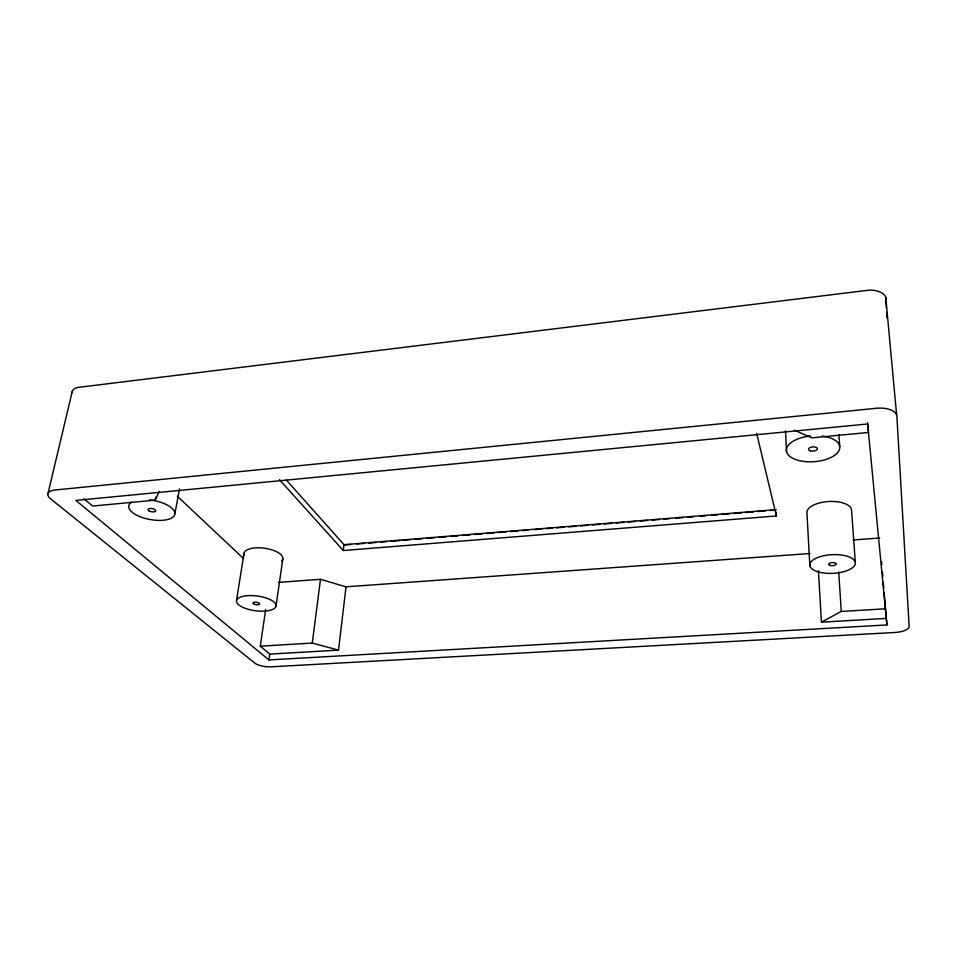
<?xml version="1.0" encoding="UTF-8"?>
<svg xmlns="http://www.w3.org/2000/svg" width="957" height="957" viewBox="0 0 957 957"><rect width="100%" height="100%" fill="white"/><g stroke="black" fill="none" stroke-linecap="round" stroke-linejoin="round"><path stroke-width="1.44" d="M265.687 609.477L260.28 646.178L269.766 654.109L338.527 650.126L346.027 586.82L809.993 553.529M776.211 512.162L776.378 515.967L343.276 550.526L343.994 544.665L286.382 480.043M260.28 646.178L312.281 643.068L320.475 579.296L346.027 586.82M275.999 606.271A19.953 7.429 7.5 0 0 247.863 595.661A19.953 7.429 7.5 0 0 244.932 608.233A19.953 7.429 7.5 0 0 275.999 606.271L282.793 559.008M884.124 592.574L886.912 624.945L268.929 659.923L269.766 654.109M236.487 600.697L244.011 553.278M174.904 513.67L179.533 488.919M83.989 498.812L92.662 506.062L155.142 500.14L155.704 497.257M47.862 494.003L72.194 391.676M155.142 500.14L159.388 491.336M818.438 570.659L821.417 622.17L841.287 611.439L885.452 608.796M868.585 432.468L811.955 437.839L794.334 430.207M343.994 544.665L776.103 509.626M345.034 544.976L351.004 544.497M356.961 544.019L364.414 543.409M368.876 543.05L376.328 542.44M380.802 542.081L386.76 541.602M391.234 541.231L400.17 540.514M403.148 540.274L410.601 539.664M415.075 539.305L422.527 538.707M427.001 538.336L434.442 537.738M438.916 537.379L446.369 536.769M450.843 536.41L458.295 535.8M462.757 535.442L470.21 534.843M474.684 534.473L482.137 533.874M486.599 533.516L494.051 532.905M498.525 532.547L505.978 531.948M510.44 531.578L517.893 530.979M522.366 530.621L528.324 530.13M534.293 529.652L541.734 529.042M546.208 528.683L552.165 528.204M556.639 527.845L564.092 527.235M568.566 526.876L576.018 526.266M580.48 525.907L587.933 525.309M592.407 524.938L599.86 524.34M604.322 523.981L611.774 523.371M616.248 523.012L623.701 522.402M628.163 522.043L635.615 521.445M640.089 521.075L647.542 520.476M652.016 520.118L659.457 519.507M663.931 519.149L669.888 518.67M675.857 518.18L683.298 517.581M687.772 517.223L693.729 516.732M699.699 516.254L705.656 515.775M711.613 515.285L717.583 514.806M722.045 514.447L729.497 513.837M733.971 513.478L741.424 512.868M745.886 512.509L753.338 511.911M757.812 511.54L765.265 510.942M769.739 510.583L775.696 510.093M278.308 582.406L320.475 579.296M852.998 539.975L879.674 538.013M821.417 622.17L886.373 618.401M312.281 643.068L338.527 650.126M268.929 659.923L75.89 500.427L867.652 423.987L886.912 624.945M177.32 496.24L243.533 558.541M279.468 479.66L343.276 550.526M756.676 433.389L776.378 515.967M867.664 422.791L868.454 431.081M72.158 392.681A16.221 7.56 13.4 0 1 77.852 387.441L868.741 290.174A18.937 10.694 -7.9 0 1 885.775 297.519L896.625 414.991M881.6 561.603L881.84 564.558M882.45 571.927L882.809 576.353M883.287 582.251L883.766 588.148M855.331 562.56L851.539 509.782A22.382 9.905 -3.4 0 0 827.638 501.6A22.382 9.905 -3.4 0 0 806.966 513.335L809.837 565.719M838.918 434.705L839.732 446.536M838.703 571.915L841.287 611.439M885.775 297.519L886.421 307.915M886.708 312.377L887.079 318.31M785.506 430.937L786.487 451.465M821.967 436.081A26.76 12.943 -4 0 1 833.14 456.286A26.76 12.943 -4 0 1 789.238 455.903A26.76 12.943 -4 0 1 810.746 435.985M149.543 499.913A23.411 9.678 10.3 0 1 174.772 514.507A23.411 9.678 10.3 0 1 144.722 518.287A23.411 9.678 10.3 0 1 131.731 502.15M244.346 555.395A19.607 7.907 7.9 0 1 264.91 548.277A19.607 7.907 7.9 0 1 281.681 560.898M876.229 408.304L55.35 489.972A16.891 6.819 11.8 0 0 50.577 498.788L254.765 663.081A12.537 4.199 6.8 0 0 271.286 666.802L894.915 632.481A14.654 5.335 -3 0 0 909.15 626.38L896.876 416.259A19.846 9.797 -5.8 0 0 876.229 408.304M817.338 571.592A22.824 9.355 -2.8 0 0 854.876 565.025A22.824 9.355 -2.8 0 0 825.472 555.407A22.824 9.355 -2.8 0 0 817.338 571.592M830.054 565.443A3.804 1.555 -2.8 0 0 836.227 564.247A3.804 1.555 -2.8 0 0 831.166 562.74A3.804 1.555 -2.8 0 0 830.054 565.443M810.077 450.807A4.462 2.153 -4 0 0 817.35 449.168A4.462 2.153 -4 0 0 811.476 447.051A4.462 2.153 -4 0 0 810.077 450.807M149.136 510.906A3.9 1.615 10.3 0 0 155.584 511.158A3.9 1.615 10.3 0 0 150.907 508.442A3.9 1.615 10.3 0 0 149.136 510.906M254.514 604.334A3.326 1.232 7.5 0 0 259.598 603.927A3.326 1.232 7.5 0 0 254.789 602.204A3.326 1.232 7.5 0 0 254.514 604.334"/></g></svg>
